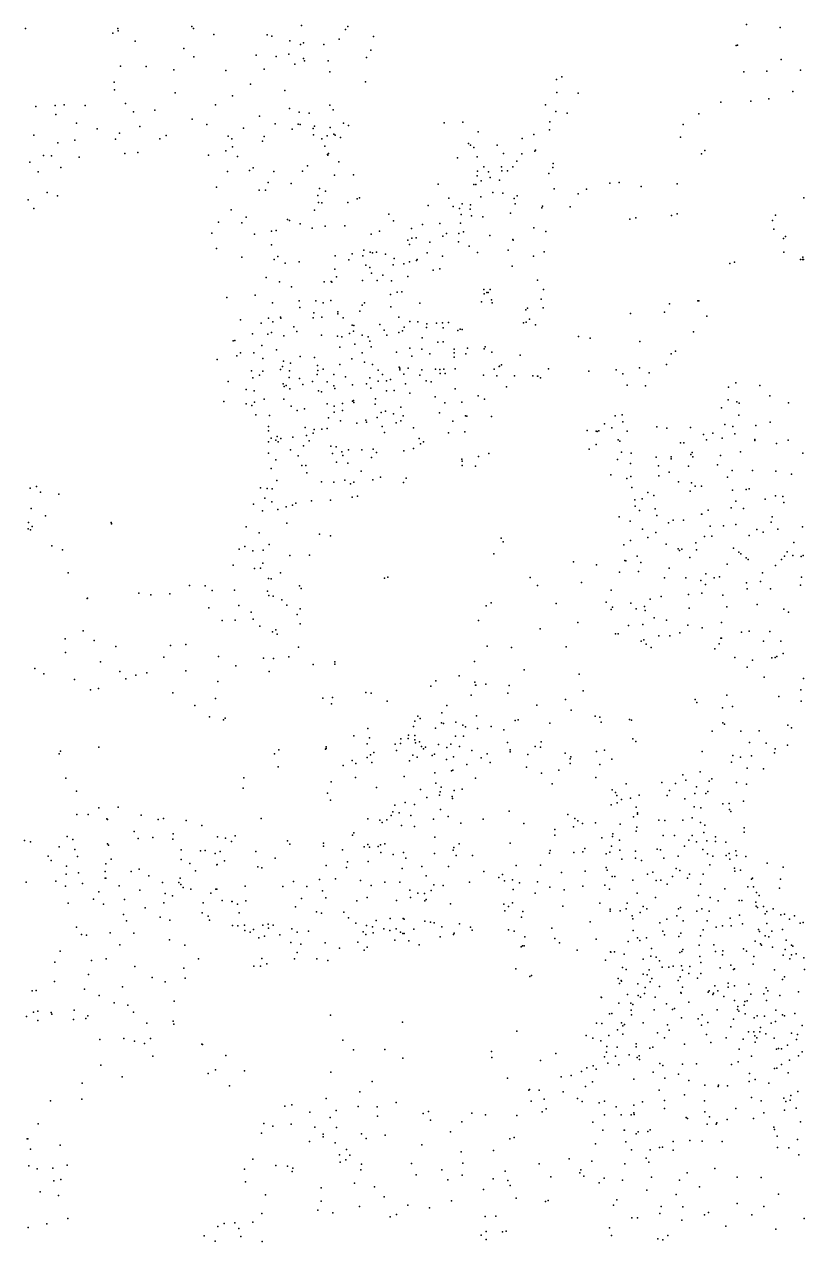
# Model space of a CAD drawing. Header units: millimetres. Extents: x -60275265 to 22802890, y -38578442 to 24337084.
# Drawn here: x -20990378 to -18736378, y -20923304 to -17407304 of the extents above; entities that cross this region are included whole.
import ezdxf

# ---------------------------------------------------------------- set-up
doc = ezdxf.new("R2010")
doc.units = ezdxf.units.MM
doc.header["$MEASUREMENT"] = 0
doc.layers.add('particles', color=7, linetype='Continuous', true_color=0x000000)

msp = doc.modelspace()

# ---------------------------------------------------------------- linework, layer by layer
at = {"layer": 'particles', "color": 93, "true_color": 0x67d435}
for p in [(-20987378, -17419304), (-20734378, -17432304), (-20720378, -17419304), (-20719378, -17426304), (-20506378, -17413304), (-20501378, -17419304), (-20443378, -17436304), (-20289378, -17437304), (-20189378, -17410304), (-20062378, -17422304), (-20056378, -17413304), (-18904378, -17407304), (-18807378, -17416304), (-20670378, -17456304), (-20275378, -17441304), (-20223378, -17455304), (-20192378, -17465304), (-20184378, -17460304), (-20125378, -17465304), (-20081378, -17450304), (-19981378, -17442304), (-18934378, -17468304), (-18930378, -17467304), (-20529378, -17477304), (-20500378, -17501304), (-20320378, -17496304), (-20263378, -17500304), (-20226378, -17493304), (-20184378, -17506304), (-20002378, -17503304), (-19989378, -17482304), (-18804378, -17509304), (-20712378, -17528304), (-20638378, -17529304), (-20558378, -17538304), (-20408378, -17540304), (-20297378, -17536304), (-20209378, -17522304), (-20181378, -17512304), (-20112378, -17512304), (-20108378, -17544304), (-18912378, -17544304), (-18845378, -17542304), (-18748378, -17539304), (-20731378, -17574304), (-20005378, -17573304), (-19453378, -17566304), (-19437378, -17559304), (-20730378, -17596304), (-20554378, -17605304), (-20389378, -17613304), (-20337378, -17580304), (-20238378, -17598304), (-19452378, -17604304), (-19390378, -17606304), (-18770378, -17601304), (-20957378, -17644304), (-20901378, -17641304), (-20875378, -17639304), (-20814378, -17641304), (-20698378, -17636304), (-20438378, -17639304), (-20224378, -17650304), (-20108378, -17640304), (-19485378, -17639304), (-18978378, -17632304), (-18891378, -17629304), (-18839378, -17622304), (-20899378, -17667304), (-20675378, -17660304), (-20613378, -17655304), (-20505378, -17681304), (-20311378, -17672304), (-20196378, -17661304), (-20167378, -17664304), (-20098378, -17654304), (-19455378, -17659304), (-19422378, -17664304), (-19042378, -17665304), (-20839378, -17692304), (-20780378, -17709304), (-20656378, -17702304), (-20656378, -17702304), (-20463378, -17696304), (-20357378, -17707304), (-20265378, -17694304), (-20216378, -17710304), (-20216378, -17710304), (-20199378, -17695304), (-20193378, -17696304), (-20156378, -17708304), (-20152378, -17701304), (-20107378, -17705304), (-20068378, -17692304), (-20054378, -17699304), (-19777378, -17691304), (-19723378, -17690304), (-19679378, -17717304), (-19473378, -17712304), (-19472378, -17689304), (-19087378, -17696304), (-20963378, -17727304), (-20893378, -17749304), (-20844378, -17742304), (-20727378, -17739304), (-20715378, -17721304), (-20599378, -17738304), (-20580378, -17728304), (-20401378, -17730304), (-20391378, -17738304), (-20302378, -17744304), (-20297378, -17731304), (-20155378, -17726304), (-20131378, -17738304), (-20115378, -17729304), (-20096378, -17724304), (-20092378, -17727304), (-20077378, -17734304), (-19707378, -17751304), (-19552378, -17737304), (-19518378, -17725304), (-19095378, -17733304), (-20935378, -17786304), (-20912378, -17787304), (-20700378, -17780304), (-20662378, -17777304), (-20458378, -17785304), (-20408378, -17772304), (-20389378, -17761304), (-20374378, -17789304), (-20122378, -17759304), (-20114378, -17783304), (-20113378, -17785304), (-20111378, -17780304), (-19701378, -17756304), (-19692378, -17763304), (-19682378, -17790304), (-19624378, -17756304), (-19606378, -17780304), (-19553378, -17781304), (-19515378, -17773304), (-19513378, -17770304), (-19034378, -17781304), (-19024378, -17771304), (-20974378, -17805304), (-20885378, -17820304), (-20832378, -17791304), (-20329378, -17821304), (-20172378, -17816304), (-20082378, -17804304), (-19739378, -17793304), (-19663378, -17819304), (-19612378, -17819304), (-19579378, -17819304), (-19567378, -17802304), (-19463378, -17820304), (-19462378, -17809304), (-20950378, -17833304), (-20403378, -17832304), (-20340378, -17829304), (-20269378, -17832304), (-20187378, -17831304), (-20094378, -17843304), (-20039378, -17842304), (-19682378, -17845304), (-19681378, -17831304), (-19670378, -17859304), (-19649378, -17833304), (-19644378, -17849304), (-19617378, -17857304), (-19611378, -17830304), (-19594378, -17830304), (-19475378, -17838304), (-20924378, -17893304), (-20435378, -17877304), (-20312378, -17886304), (-20293378, -17886304), (-20286378, -17864304), (-20219378, -17867304), (-20137378, -17881304), (-20120378, -17889304), (-19795378, -17869304), (-19692378, -17870304), (-19686378, -17870304), (-19637378, -17893304), (-19608378, -17895304), (-19460378, -17882304), (-19366378, -17883304), (-19299378, -17866304), (-19272378, -17864304), (-19208378, -17875304), (-19104378, -17868304), (-20979378, -17914304), (-20894378, -17902304), (-20142378, -17901304), (-20140378, -17922304), (-20131378, -17923304), (-20056378, -17922304), (-20029378, -17911304), (-20022378, -17908304), (-19824378, -17930304), (-19764378, -17909304), (-19725378, -17925304), (-19701378, -17928304), (-19671378, -17905304), (-19575378, -17910304), (-19572378, -17925304), (-19566378, -17902304), (-19390378, -17897304), (-18738378, -17908304), (-20963378, -17939304), (-20393378, -17943304), (-20349378, -17964304), (-20152378, -17944304), (-19937378, -17955304), (-19751378, -17933304), (-19733378, -17939304), (-19728378, -17956304), (-19702378, -17941304), (-19698378, -17960304), (-19666378, -17963304), (-19586378, -17952304), (-19495378, -17937304), (-19493378, -17932304), (-19413378, -17934304), (-19224378, -17966304), (-19121378, -17959304), (-19104378, -17954304), (-18820378, -17958304), (-20429378, -17978304), (-20362378, -17980304), (-20230378, -17971304), (-20224378, -17974304), (-20193378, -17983304), (-20159378, -17996304), (-20121378, -17990304), (-20064378, -17989304), (-19924378, -17975304), (-19872378, -17997304), (-19840378, -17985304), (-19790378, -17982304), (-19730378, -17981304), (-19518378, -17995304), (-19241378, -17970304), (-18829378, -17974304), (-18825378, -17999304), (-20448378, -18010304), (-20325378, -18013304), (-20276378, -18004304), (-20263378, -18002304), (-19988378, -18013304), (-19964378, -18004304), (-19882378, -18030304), (-19871378, -18025304), (-19858378, -18024304), (-19819378, -18036304), (-19781378, -18019304), (-19771378, -18011304), (-19736378, -18035304), (-19735378, -18011304), (-19721378, -18006304), (-19645378, -18017304), (-19579378, -18028304), (-19578378, -18030304), (-19484378, -18005304), (-18797378, -18026304), (-18791378, -18020304), (-20435378, -18054304), (-20276378, -18044304), (-20043378, -18070304), (-20009378, -18059304), (-19991378, -18065304), (-19984378, -18067304), (-19973378, -18065304), (-19947378, -18071304), (-19877378, -18043304), (-19826378, -18067304), (-19705378, -18048304), (-19681378, -18066304), (-19592378, -18059304), (-19488378, -18064304), (-18796378, -18065304), (-20362378, -18079304), (-20268378, -18086304), (-20258378, -18078304), (-20237378, -18097304), (-20196378, -18093304), (-20092378, -18076304), (-20053378, -18087304), (-20012378, -18076304), (-20004378, -18103304), (-19925378, -18102304), (-19922378, -18083304), (-19894378, -18099304), (-19877378, -18093304), (-19857378, -18089304), (-19855378, -18086304), (-19782378, -18077304), (-19581378, -18105304), (-19519378, -18077304), (-18952378, -18098304), (-18939378, -18094304), (-18748378, -18086304), (-18742378, -18086304), (-18741378, -18079304), (-18739378, -18086304), (-20291378, -18138304), (-20093378, -18114304), (-20088378, -18136304), (-19992378, -18109304), (-19987378, -18126304), (-19954378, -18131304), (-19882378, -18135304), (-19809378, -18117304), (-19790378, -18113304), (-20253378, -18151304), (-20218378, -18165304), (-20124378, -18151304), (-20104378, -18150304), (-20102378, -18152304), (-20013378, -18147304), (-19971378, -18147304), (-19929378, -18148304), (-19663378, -18173304), (-19644378, -18173304), (-19508378, -18146304), (-19490378, -18173304), (-20405378, -18196304), (-20323378, -18189304), (-20273378, -18211304), (-20196378, -18206304), (-20148378, -18206304), (-20127378, -18211304), (-20105378, -18205304), (-20007378, -18211304), (-19932378, -18187304), (-19913378, -18181304), (-19900378, -18180304), (-19848378, -18212304), (-19669378, -18208304), (-19662378, -18185304), (-19654378, -18182304), (-19650378, -18182304), (-19641378, -18203304), (-19639378, -18211304), (-19497378, -18201304), (-19045378, -18206304), (-19042378, -18206304), (-20194378, -18225304), (-20154378, -18240304), (-20084378, -18237304), (-20084378, -18243304), (-20021378, -18235304), (-20014378, -18218304), (-19931378, -18223304), (-19541378, -18232304), (-19537378, -18227304), (-19491378, -18226304), (-19239378, -18242304), (-19141378, -18238304), (-19126378, -18214304), (-20366378, -18260304), (-20306378, -18270304), (-20285378, -18256304), (-20272378, -18266304), (-20250378, -18253304), (-20249378, -18256304), (-20212378, -18281304), (-20156378, -18255304), (-20131378, -18253304), (-20069378, -18255304), (-20043378, -18276304), (-20038378, -18277304), (-19963378, -18274304), (-19908378, -18253304), (-19893378, -18282304), (-19876378, -18265304), (-19853378, -18266304), (-19827378, -18272304), (-19799378, -18270304), (-19782378, -18269304), (-19765378, -18268304), (-19548378, -18269304), (-19540378, -18267304), (-19531378, -18259304), (-19513378, -18275304), (-19019378, -18250304), (-20331378, -18301304), (-20287378, -18302304), (-20276378, -18297304), (-20240378, -18307304), (-20203378, -18294304), (-20132378, -18305304), (-20085378, -18308304), (-20073378, -18310304), (-20051378, -18300304), (-20039378, -18293304), (-20014378, -18305304), (-19997378, -18310304), (-19951378, -18290304), (-19943378, -18305304), (-19908378, -18297304), (-19898378, -18292304), (-19841378, -18312304), (-19828378, -18283304), (-19780378, -18284304), (-19738378, -18291304), (-19731378, -18287304), (-19725378, -18288304), (-19389378, -18309304), (-19356378, -18313304), (-19057378, -18295304), (-20387378, -18321304), (-20382378, -18320304), (-20304378, -18335304), (-20262378, -18347304), (-20079378, -18339304), (-20035378, -18331304), (-19992378, -18322304), (-19988378, -18338304), (-19876378, -18342304), (-19842378, -18345304), (-19796378, -18325304), (-19780378, -18324304), (-19748378, -18345304), (-19710378, -18342304), (-19662378, -18344304), (-19659378, -18338304), (-19212378, -18323304), (-19109378, -18351304), (-20433378, -18375304), (-20376378, -18364304), (-20366378, -18356304), (-20327378, -18356304), (-20301378, -18372304), (-20241378, -18380304), (-20221378, -18386304), (-20193378, -18366304), (-20152378, -18369304), (-20044378, -18373304), (-20014378, -18356304), (-20007378, -18383304), (-19915378, -18354304), (-19871378, -18365304), (-19819378, -18359304), (-19748378, -18356304), (-19748378, -18368304), (-19715378, -18359304), (-19640378, -18354304), (-19558378, -18363304), (-19122378, -18359304), (-20334378, -18408304), (-20311378, -18420304), (-20301378, -18409304), (-20250378, -18404304), (-20244378, -18395304), (-20224378, -18408304), (-20144378, -18418304), (-20143378, -18392304), (-20142378, -18407304), (-20127378, -18403304), (-20096378, -18418304), (-20079378, -18389304), (-19984378, -18389304), (-19968378, -18406304), (-19955378, -18418304), (-19907378, -18397304), (-19905378, -18400304), (-19905378, -18405304), (-19894378, -18417304), (-19881378, -18400304), (-19848378, -18420304), (-19842378, -18405304), (-19802378, -18403304), (-19790378, -18404304), (-19789378, -18415304), (-19778378, -18403304), (-19774378, -18415304), (-19746378, -18402304), (-19664378, -18420304), (-19633378, -18403304), (-19625378, -18422304), (-19618378, -18395304), (-19617378, -18394304), (-19612378, -18390304), (-19574378, -18422304), (-19521378, -18422304), (-19508378, -18423304), (-19507378, -18423304), (-19476378, -18402304), (-19359378, -18409304), (-19280378, -18405304), (-19261378, -18416304), (-19213378, -18399304), (-19185378, -18414304), (-19135378, -18389304), (-20401378, -18439304), (-20330378, -18428304), (-20242378, -18445304), (-20239378, -18453304), (-20234378, -18450304), (-20225378, -18427304), (-20195378, -18430304), (-20186378, -18447304), (-20158378, -18439304), (-20115378, -18440304), (-20096378, -18451304), (-20062378, -18425304), (-20042378, -18448304), (-20002378, -18445304), (-19992378, -18428304), (-19989378, -18458304), (-19968378, -18438304), (-19944378, -18437304), (-19932378, -18433304), (-19889378, -18445304), (-19829378, -18437304), (-19815378, -18440304), (-19597378, -18454304), (-19499378, -18428304), (-19249378, -18449304), (-19196378, -18451304), (-18956378, -18455304), (-18935378, -18442304), (-18865378, -18450304), (-20349378, -18462304), (-20326378, -18466304), (-20297378, -18490304), (-20240378, -18490304), (-20223378, -18460304), (-20140378, -18466304), (-20132378, -18468304), (-20093378, -18459304), (-20039378, -18493304), (-19976378, -18489304), (-19944378, -18466304), (-19922378, -18465304), (-19876378, -18472304), (-19803378, -18483304), (-19746378, -18460304), (-19679378, -18480304), (-19661378, -18490304), (-18957378, -18492304), (-18837378, -18480304), (-20414378, -18496304), (-20349378, -18503304), (-20333378, -18508304), (-20325378, -18498304), (-20219378, -18510304), (-20202378, -18522304), (-20181378, -18518304), (-20115378, -18503304), (-20095378, -18510304), (-20095378, -18527304), (-20071378, -18502304), (-20071378, -18522304), (-20042378, -18495304), (-20038378, -18499304), (-19977378, -18504304), (-19959378, -18528304), (-19947378, -18524304), (-19902378, -18513304), (-19791378, -18529304), (-19775378, -18500304), (-19726378, -18498304), (-18976378, -18515304), (-18932378, -18497304), (-18925378, -18501304), (-18783378, -18500304), (-20321378, -18535304), (-20282378, -18537304), (-20111378, -18544304), (-20077378, -18552304), (-20030378, -18559304), (-20004378, -18550304), (-20002378, -18556304), (-19971378, -18543304), (-19924378, -18532304), (-19916378, -18558304), (-19902378, -18552304), (-19896378, -18538304), (-19752378, -18553304), (-19716378, -18538304), (-19712378, -18539304), (-19641378, -18540304), (-19314378, -18561304), (-19283378, -18538304), (-19263378, -18535304), (-19261378, -18555304), (-18967378, -18563304), (-18926378, -18536304), (-18836378, -18556304), (-20285378, -18569304), (-20285378, -18581304), (-20260378, -18597304), (-20214378, -18599304), (-20179378, -18571304), (-20175378, -18595304), (-20156378, -18588304), (-20153378, -18577304), (-20131378, -18576304), (-20115378, -18574304), (-19956378, -18569304), (-19950378, -18586304), (-19866378, -18572304), (-19765378, -18587304), (-19718378, -18584304), (-19364378, -18580304), (-19338378, -18582304), (-19335378, -18583304), (-19331378, -18581304), (-19293378, -18572304), (-19249378, -18582304), (-19163378, -18570304), (-19134378, -18573304), (-19066378, -18571304), (-19028378, -18592304), (-19001378, -18588304), (-18943378, -18569304), (-18938378, -18590304), (-18877378, -18566304), (-20285378, -18613304), (-20277378, -18602304), (-20264378, -18608304), (-20257378, -18613304), (-20249378, -18603304), (-20184378, -18624304), (-20167378, -18610304), (-20105378, -18625304), (-20089378, -18627304), (-19982378, -18634304), (-19866378, -18632304), (-19850378, -18603304), (-19846378, -18619304), (-19837378, -18613304), (-19358378, -18634304), (-19338378, -18621304), (-19275378, -18607304), (-19270378, -18611304), (-19095378, -18616304), (-19085378, -18616304), (-19020378, -18607304), (-18974378, -18602304), (-18880378, -18606304), (-18880378, -18609304), (-18817378, -18618304), (-18784378, -18608304), (-20285378, -18646304), (-20264378, -18665304), (-20221378, -18636304), (-20199378, -18653304), (-20100378, -18647304), (-20073378, -18642304), (-20070378, -18652304), (-20054378, -18636304), (-20015378, -18636304), (-19987378, -18658304), (-19973378, -18644304), (-19894378, -18639304), (-19726378, -18663304), (-19725378, -18669304), (-19678378, -18655304), (-19648378, -18647304), (-19277378, -18664304), (-19265378, -18643304), (-19237378, -18646304), (-19165378, -18657304), (-19122378, -18656304), (-19122378, -18662304), (-19065378, -18649304), (-19061378, -18644304), (-19059378, -18656304), (-18979378, -18652304), (-18921378, -18642304), (-18741378, -18646304), (-20277378, -18690304), (-20188378, -18681304), (-20177378, -18681304), (-20174378, -18702304), (-20088378, -18672304), (-20056378, -18674304), (-20017378, -18698304), (-19725378, -18681304), (-19687378, -18683304), (-19239378, -18675304), (-19158378, -18682304), (-19127378, -18700304), (-19072378, -18683304), (-18988378, -18679304), (-18945378, -18696304), (-18887378, -18696304), (-18819378, -18698304), (-20261378, -18725304), (-20132378, -18728304), (-20096378, -18729304), (-20064378, -18724304), (-20048378, -18734304), (-20038378, -18729304), (-19983378, -18723304), (-19961378, -18715304), (-19895378, -18730304), (-19887378, -18718304), (-19296378, -18708304), (-19250378, -18719304), (-19238378, -18713304), (-19157378, -18711304), (-19100378, -18728304), (-19063378, -18731304), (-18959378, -18715304), (-18774378, -18706304), (-20973378, -18747304), (-20955378, -18742304), (-20943378, -18758304), (-20890378, -18764304), (-20308378, -18746304), (-20289378, -18748304), (-20274378, -18749304), (-20043378, -18773304), (-20028378, -18770304), (-19235378, -18745304), (-19189378, -18759304), (-19172378, -18768304), (-19067378, -18755304), (-19052378, -18741304), (-19034378, -18741304), (-18944378, -18752304), (-18905378, -18751304), (-18896378, -18749304), (-18820378, -18769304), (-18799378, -18771304), (-20970378, -18805304), (-20328378, -18793304), (-20295378, -18776304), (-20275378, -18786304), (-20258378, -18808304), (-20234378, -18801304), (-20215378, -18796304), (-20206378, -18790304), (-20161378, -18783304), (-20106378, -18781304), (-19227378, -18780304), (-19226378, -18799304), (-19205378, -18777304), (-19168378, -18806304), (-19015378, -18810304), (-18948378, -18803304), (-18935378, -18784304), (-18913378, -18805304), (-18850378, -18778304), (-18796378, -18788304), (-20929378, -18827304), (-20302378, -18812304), (-19272378, -18829304), (-19240378, -18842304), (-19213378, -18811304), (-19163378, -18826304), (-19116378, -18839304), (-19086378, -18839304), (-19034378, -18822304), (-19033378, -18822304), (-18833378, -18845304), (-18830378, -18829304), (-20979378, -18864304), (-20978378, -18846304), (-20972378, -18867304), (-20967378, -18857304), (-20739378, -18846304), (-20738378, -18849304), (-20738378, -18850304), (-20349378, -18858304), (-20312378, -18876304), (-20232378, -18848304), (-20137378, -18880304), (-19204378, -18865304), (-19166378, -18875304), (-19129378, -18847304), (-19009378, -18856304), (-18970378, -18855304), (-18935378, -18852304), (-18874378, -18866304), (-18856378, -18874304), (-18813378, -18865304), (-18742378, -18858304), (-20911378, -18913304), (-20353378, -18915304), (-20283378, -18909304), (-20106378, -18884304), (-19613378, -18891304), (-19607378, -18902304), (-19258378, -18910304), (-19239378, -18898304), (-19189378, -18889304), (-19136378, -18908304), (-19050378, -18905304), (-19025378, -18886304), (-19004378, -18885304), (-18896378, -18883304), (-18767378, -18904304), (-20880378, -18925304), (-20369378, -18923304), (-20330378, -18928304), (-20300378, -18926304), (-20223378, -18941304), (-20166378, -18940304), (-19634378, -18936304), (-19220378, -18943304), (-19101378, -18922304), (-19098378, -18927304), (-19091378, -18923304), (-19091378, -18923304), (-19068378, -18947304), (-19048378, -18925304), (-18942378, -18920304), (-18926378, -18932304), (-18920378, -18936304), (-18905378, -18948304), (-18794378, -18943304), (-18787378, -18931304), (-18770378, -18941304), (-18746378, -18944304), (-18740378, -18941304), (-20387378, -18969304), (-20325378, -18979304), (-20308378, -18978304), (-20301378, -18963304), (-19404378, -18959304), (-19337378, -18968304), (-19255378, -18956304), (-19253378, -18957304), (-19209378, -18961304), (-19127378, -18978304), (-18960378, -18966304), (-18899378, -18953304), (-18820378, -18970304), (-18803378, -18953304), (-20863378, -18991304), (-20285378, -19008304), (-20277378, -19009304), (-20250378, -18991304), (-19950378, -19007304), (-19940378, -19004304), (-19940378, -19004304), (-19529378, -19005304), (-19381378, -19019304), (-19271378, -18989304), (-19216378, -18987304), (-19141378, -19006304), (-19079378, -19006304), (-19036378, -19013304), (-19021378, -18994304), (-18997378, -19006304), (-18982378, -19003304), (-18904378, -19020304), (-18864378, -19016304), (-18858378, -18991304), (-18745378, -19004304), (-20659378, -19050304), (-20625378, -19055304), (-20570378, -19052304), (-20513378, -19028304), (-20468378, -19029304), (-20447378, -19042304), (-20383378, -19041304), (-20288378, -19044304), (-20195378, -19029304), (-20190378, -19036304), (-19508378, -19028304), (-19295378, -19041304), (-19072378, -19054304), (-19033378, -19050304), (-19022378, -19025304), (-18972378, -19056304), (-18902378, -19037304), (-18835378, -19037304), (-18748378, -19027304), (-20809378, -19065304), (-20808378, -19064304), (-20370378, -19086304), (-20284378, -19057304), (-20271378, -19059304), (-20246378, -19069304), (-20232378, -19085304), (-19656378, -19087304), (-19642378, -19078304), (-19454378, -19080304), (-19309378, -19076304), (-19291378, -19090304), (-19238378, -19079304), (-19199378, -19088304), (-19182378, -19067304), (-19150378, -19060304), (-18961378, -19089304), (-18873378, -19083304), (-20457378, -19092304), (-20335378, -19105304), (-20329378, -19125304), (-20202378, -19112304), (-20193378, -19095304), (-19295378, -19097304), (-19223378, -19095304), (-19197378, -19100304), (-19171378, -19121304), (-19070378, -19093304), (-18796378, -19096304), (-18783378, -19105304), (-20820378, -19159304), (-20419378, -19129304), (-20381378, -19128304), (-20310378, -19145304), (-20264378, -19156304), (-20193378, -19139304), (-19678378, -19129304), (-19500378, -19153304), (-19391378, -19135304), (-19245378, -19143304), (-19203378, -19140304), (-19135378, -19128304), (-19073378, -19142304), (-19032378, -19150304), (-18976378, -19135304), (-18896378, -19160304), (-18837378, -19161304), (-20872378, -19182304), (-20788378, -19187304), (-20273378, -19162304), (-20260378, -19168304), (-19282378, -19167304), (-19275378, -19167304), (-19208378, -19189304), (-19201378, -19185304), (-19194378, -19197304), (-19157378, -19173304), (-19125378, -19173304), (-19097378, -19165304), (-18983378, -19196304), (-18978378, -19180304), (-18976378, -19180304), (-18918378, -19163304), (-18855378, -19189304), (-18805378, -19189304), (-20871378, -19221304), (-20726378, -19204304), (-20568378, -19201304), (-20524378, -19198304), (-20198378, -19206304), (-19653378, -19203304), (-19583378, -19207304), (-19425378, -19205304), (-19179378, -19207304), (-18995378, -19211304), (-18798378, -19224304), (-20770378, -19248304), (-20587378, -19235304), (-20429378, -19233304), (-20379378, -19260304), (-20299378, -19238304), (-20270378, -19239304), (-20226378, -19234304), (-20156378, -19256304), (-20093378, -19248304), (-20093378, -19255304), (-19690378, -19247304), (-18938378, -19236304), (-18902378, -19264304), (-18887378, -19243304), (-18831378, -19237304), (-18821378, -19236304), (-18816378, -19233304), (-20960378, -19268304), (-20934378, -19283304), (-20845378, -19299304), (-20714378, -19276304), (-20697378, -19297304), (-20668378, -19287304), (-20636378, -19280304), (-20524378, -19274304), (-20283378, -19276304), (-19734378, -19289304), (-19546378, -19271304), (-19387378, -19284304), (-18853378, -19293304), (-18739378, -19296304), (-20799378, -19329304), (-20776378, -19325304), (-20431378, -19305304), (-20004378, -19337304), (-19816378, -19319304), (-19801378, -19303304), (-19689378, -19307304), (-19687378, -19316304), (-19686378, -19316304), (-19657378, -19313304), (-19590378, -19317304), (-19376378, -19332304), (-18747378, -19329304), (-20561378, -19338304), (-20438378, -19354304), (-20128378, -19353304), (-20103378, -19370304), (-20100378, -19351304), (-19988378, -19339304), (-19942378, -19362304), (-19699378, -19345304), (-19593378, -19339304), (-19427378, -19357304), (-19052378, -19357304), (-19047378, -19366304), (-18961378, -19345304), (-18811378, -19348304), (-18746378, -19362304), (-20498378, -19374304), (-20455378, -19407304), (-19853378, -19405304), (-19784378, -19396304), (-19770378, -19374304), (-19684378, -19404304), (-19510378, -19373304), (-19410378, -19388304), (-19341378, -19405304), (-19328378, -19408304), (-18973378, -19381304), (-18944378, -19377304), (-20415378, -19416304), (-20410378, -19411304), (-19998378, -19441304), (-19866378, -19435304), (-19862378, -19420304), (-19847378, -19412304), (-19802378, -19440304), (-19785378, -19424304), (-19779378, -19426304), (-19744378, -19423304), (-19723378, -19431304), (-19716378, -19436304), (-19681378, -19441304), (-19642378, -19435304), (-19572378, -19418304), (-19564378, -19416304), (-19472378, -19425304), (-19324378, -19423304), (-19242378, -19415304), (-19236378, -19417304), (-18972378, -19424304), (-18968378, -19428304), (-18785378, -19431304), (-18774378, -19439304), (-20038378, -19462304), (-19993378, -19468304), (-19902378, -19471304), (-19881378, -19470304), (-19880378, -19460304), (-19862378, -19461304), (-19862378, -19474304), (-19745378, -19463304), (-19721378, -19463304), (-19605378, -19445304), (-19232378, -19471304), (-19224378, -19478304), (-19003378, -19449304), (-18920378, -19449304), (-18867378, -19448304), (-20886378, -19506304), (-20775378, -19495304), (-20255378, -19502304), (-20120378, -19501304), (-20118378, -19494304), (-20118378, -19499304), (-20000378, -19485304), (-19980378, -19510304), (-19919378, -19486304), (-19915378, -19504304), (-19903378, -19484304), (-19860378, -19482304), (-19849378, -19479304), (-19843378, -19493304), (-19837378, -19500304), (-19831378, -19495304), (-19794378, -19487304), (-19770378, -19496304), (-19758378, -19486304), (-19733378, -19493304), (-19697378, -19504304), (-19594378, -19481304), (-19587378, -19502304), (-19587378, -19508304), (-19514378, -19493304), (-19499378, -19495304), (-19497378, -19479304), (-19428378, -19512304), (-19337378, -19507304), (-19314378, -19503304), (-19032378, -19507304), (-18895378, -19481304), (-18847378, -19483304), (-18823378, -19511304), (-18821378, -19500304), (-18786378, -19489304), (-20889378, -19514304), (-20267378, -19514304), (-20069378, -19548304), (-20043378, -19533304), (-20032378, -19542304), (-20000378, -19525304), (-19990378, -19517304), (-19986378, -19539304), (-19877378, -19534304), (-19868378, -19518304), (-19855378, -19524304), (-19812378, -19519304), (-19805378, -19515304), (-19771378, -19530304), (-19750378, -19523304), (-19712378, -19545304), (-19670378, -19526304), (-19653378, -19514304), (-19644378, -19539304), (-19536378, -19516304), (-19413378, -19528304), (-19413378, -19542304), (-19411378, -19523304), (-19328378, -19545304), (-19293378, -19529304), (-18947378, -19538304), (-18943378, -19519304), (-18921378, -19524304), (-18890378, -19520304), (-20356378, -19583304), (-20257378, -19552304), (-20033378, -19582304), (-19893378, -19579304), (-19804378, -19569304), (-19756378, -19563304), (-19752378, -19561304), (-19539378, -19553304), (-19496378, -19570304), (-19446378, -19561304), (-19339378, -19582304), (-19339378, -19582304), (-19088378, -19575304), (-19038378, -19566304), (-18902378, -19555304), (-18855378, -19557304), (-20870378, -19584304), (-20358378, -19613304), (-20104378, -19595304), (-19973378, -19611304), (-19846378, -19617304), (-19801378, -19599304), (-19786378, -19610304), (-19725378, -19616304), (-19687378, -19584304), (-19465378, -19601304), (-19292378, -19618304), (-19252378, -19601304), (-19149378, -19597304), (-19109378, -19600304), (-19079378, -19590304), (-19048378, -19609304), (-19012378, -19593304), (-19004378, -19586304), (-18933378, -19597304), (-18904378, -19602304), (-20839378, -19622304), (-20114378, -19628304), (-20106378, -19648304), (-19827378, -19640304), (-19791378, -19633304), (-19789378, -19624304), (-19754378, -19637304), (-19753378, -19643304), (-19748378, -19620304), (-19282378, -19626304), (-19279378, -19634304), (-19265378, -19646304), (-19239378, -19642304), (-19214378, -19633304), (-19133378, -19634304), (-19126378, -19620304), (-19082378, -19644304), (-19053378, -19629304), (-19021378, -19629304), (-19016378, -19623304), (-18913378, -19651304), (-20838378, -19689304), (-20806378, -19689304), (-20775378, -19670304), (-20719378, -19668304), (-19926378, -19682304), (-19920378, -19662304), (-19907378, -19684304), (-19890378, -19655304), (-19863378, -19660304), (-19863378, -19660304), (-19788378, -19675304), (-19590378, -19680304), (-19420378, -19689304), (-19295378, -19661304), (-19278378, -19656304), (-19223378, -19668304), (-19219378, -19684304), (-19219378, -19688304), (-19055378, -19667304), (-19036378, -19670304), (-18972378, -19658304), (-18954378, -19657304), (-18953378, -19675304), (-18949378, -19681304), (-20752378, -19702304), (-20750378, -19704304), (-20653378, -19691304), (-20603378, -19704304), (-20588378, -19701304), (-20523378, -19707304), (-20477378, -19721304), (-20306378, -19701304), (-19998378, -19702304), (-19963378, -19706304), (-19956378, -19712304), (-19943378, -19705304), (-19930378, -19692304), (-19901378, -19721304), (-19874378, -19692304), (-19863378, -19724304), (-19808378, -19703304), (-19766378, -19695304), (-19729378, -19714304), (-19665378, -19703304), (-19547378, -19715304), (-19400378, -19701304), (-19391378, -19708304), (-19378378, -19715304), (-19340378, -19713304), (-19269378, -19717304), (-19230378, -19696304), (-19157378, -19706304), (-19140378, -19707304), (-19088378, -19706304), (-19061378, -19699304), (-19037378, -19712304), (-19024378, -19720304), (-20866378, -19753304), (-20673378, -19738304), (-20661378, -19759304), (-20619378, -19756304), (-20560378, -19745304), (-20432378, -19754304), (-20409378, -19758304), (-20381378, -19751304), (-20042378, -19749304), (-20038378, -19742304), (-19804378, -19755304), (-19458378, -19733304), (-19458378, -19749304), (-19404378, -19725304), (-19322378, -19757304), (-19291378, -19753304), (-19290378, -19745304), (-19223378, -19737304), (-19221378, -19726304), (-19145378, -19750304), (-19112378, -19750304), (-19061378, -19750304), (-19027378, -19741304), (-18994378, -19754304), (-18911378, -19728304), (-18911378, -19740304), (-20990378, -19764304), (-20972378, -19768304), (-20889378, -19783304), (-20850378, -19761304), (-20844378, -19790304), (-20750378, -19774304), (-20747378, -19778304), (-20561378, -19760304), (-20537378, -19791304), (-20481378, -19794304), (-20468378, -19793304), (-20392378, -19767304), (-20230378, -19765304), (-20223378, -19775304), (-20126378, -19772304), (-20126378, -19781304), (-20071378, -19791304), (-20008378, -19783304), (-19998378, -19776304), (-19993378, -19784304), (-19968378, -19782304), (-19961378, -19777304), (-19949378, -19774304), (-19751378, -19792304), (-19749378, -19785304), (-19734378, -19774304), (-19587378, -19772304), (-19471378, -19793304), (-19371378, -19787304), (-19294378, -19781304), (-19271378, -19763304), (-19270378, -19792304), (-19162378, -19789304), (-19152378, -19791304), (-19083378, -19781304), (-19071378, -19763304), (-19048378, -19768304), (-19030378, -19790304), (-19019378, -19765304), (-18994378, -19767304), (-18964378, -19769304), (-18935378, -19794304), (-20921378, -19810304), (-20913378, -19822304), (-20836378, -19811304), (-20739378, -19818304), (-20537378, -19819304), (-20439378, -19802304), (-20424378, -19796304), (-20412378, -19823304), (-20321378, -19796304), (-20265378, -19815304), (-20057378, -19826304), (-19997378, -19825304), (-19960378, -19799304), (-19925378, -19805304), (-19895378, -19799304), (-19888378, -19815304), (-19805378, -19802304), (-19743378, -19808304), (-19695378, -19808304), (-19473378, -19801304), (-19403378, -19799304), (-19377378, -19797304), (-19309378, -19803304), (-19299378, -19798304), (-19264378, -19818304), (-19225378, -19795304), (-19225378, -19815304), (-19207378, -19822304), (-19143378, -19815304), (-19101378, -19810304), (-19017378, -19803304), (-19001378, -19810304), (-18963378, -19808304), (-18954378, -19802304), (-18952378, -19818304), (-18933378, -19808304), (-18906378, -19811304), (-20869378, -19862304), (-20868378, -19838304), (-20834378, -19858304), (-20757378, -19854304), (-20755378, -19832304), (-20681378, -19854304), (-20658378, -19847304), (-20512378, -19831304), (-20496378, -19852304), (-20434378, -19835304), (-20433378, -19834304), (-20316378, -19840304), (-20304378, -19843304), (-20118378, -19837304), (-20059378, -19842304), (-19899378, -19845304), (-19842378, -19839304), (-19765378, -19839304), (-19663378, -19854304), (-19609378, -19863304), (-19569378, -19837304), (-19499378, -19836304), (-19438378, -19857304), (-19370378, -19853304), (-19309378, -19842304), (-19306378, -19850304), (-19190378, -19862304), (-19175378, -19856304), (-19107378, -19845304), (-19097378, -19851304), (-19069378, -19862304), (-19029378, -19862304), (-19010378, -19835304), (-18939378, -19844304), (-18938378, -19853304), (-18921378, -19850304), (-18844378, -19830304), (-18798378, -19841304), (-20985378, -19885304), (-20899378, -19882304), (-20871378, -19896304), (-20822378, -19889304), (-20757378, -19873304), (-20755378, -19873304), (-20716378, -19895304), (-20630378, -19866304), (-20591378, -19886304), (-20544378, -19886304), (-20540378, -19873304), (-20538378, -19891304), (-20531378, -19900304), (-20352378, -19896304), (-20243378, -19897304), (-20213378, -19883304), (-20174378, -19897304), (-20137378, -19877304), (-20091378, -19875304), (-20019378, -19880304), (-19988378, -19894304), (-19949378, -19885304), (-19905378, -19885304), (-19829378, -19866304), (-19807378, -19892304), (-19780378, -19894304), (-19704378, -19885304), (-19619378, -19871304), (-19603378, -19881304), (-19580378, -19878304), (-19560378, -19887304), (-19508378, -19884304), (-19472378, -19899304), (-19377378, -19896304), (-19313378, -19893304), (-19292378, -19868304), (-19284378, -19868304), (-19232378, -19879304), (-19165378, -19880304), (-19151378, -19879304), (-19133378, -19890304), (-19118378, -19868304), (-19074378, -19873304), (-19037378, -19890304), (-18900378, -19898304), (-18890378, -19876304), (-18887378, -19873304), (-18884378, -19898304), (-18806378, -19876304), (-20790378, -19934304), (-20775378, -19913304), (-20701378, -19935304), (-20656378, -19908304), (-20583378, -19917304), (-20562378, -19924304), (-20509378, -19905304), (-20451378, -19916304), (-20437378, -19905304), (-20434378, -19905304), (-20189378, -19932304), (-20129378, -19910304), (-20119378, -19930304), (-20000378, -19929304), (-19876378, -19908304), (-19875378, -19929304), (-19853378, -19916304), (-19834378, -19917304), (-19829378, -19935304), (-19815378, -19909304), (-19578378, -19906304), (-19514378, -19916304), (-19431378, -19907304), (-19300378, -19905304), (-19220378, -19916304), (-19167378, -19929304), (-19043378, -19923304), (-19009378, -19929304), (-18967378, -19904304), (-18875378, -19915304), (-18867378, -19923304), (-18809378, -19902304), (-20863378, -19945304), (-20761378, -19948304), (-20641378, -19959304), (-20587378, -19944304), (-20473378, -19944304), (-20419378, -19938304), (-20391378, -19941304), (-20390378, -19941304), (-20374378, -19948304), (-20350378, -19939304), (-20207378, -19956304), (-20146378, -19970304), (-20030378, -19939304), (-19915378, -19938304), (-19833378, -19939304), (-19759378, -19947304), (-19605378, -19948304), (-19602378, -19967304), (-19591378, -19955304), (-19580378, -19944304), (-19550378, -19969304), (-19435378, -19954304), (-19328378, -19945304), (-19298378, -19963304), (-19298378, -19968304), (-19269378, -19967304), (-19252378, -19962304), (-19249378, -19945304), (-19202378, -19955304), (-19192378, -19962304), (-19100378, -19962304), (-19095378, -19958304), (-19047378, -19968304), (-19033378, -19962304), (-19012378, -19968304), (-18986378, -19939304), (-18925378, -19938304), (-18917378, -19938304), (-18877378, -19942304), (-18876378, -19954304), (-18872378, -19958304), (-18855378, -19955304), (-18845378, -19969304), (-18827378, -19962304), (-20704378, -19978304), (-20695378, -19996304), (-20598378, -19986304), (-20570378, -19994304), (-20476378, -19973304), (-20459378, -19983304), (-20455378, -19994304), (-20369378, -19973304), (-20132378, -19974304), (-20067378, -19971304), (-20054378, -19988304), (-20032378, -20003304), (-19974378, -19995304), (-19933378, -19990304), (-19896378, -19990304), (-19893378, -19992304), (-19833378, -19997304), (-19817378, -20000304), (-19806378, -20002304), (-19733378, -20005304), (-19554378, -19986304), (-19356378, -19999304), (-19234378, -19982304), (-19232378, -19991304), (-19211378, -19972304), (-19154378, -20002304), (-19134378, -19992304), (-19105378, -19982304), (-19087378, -19996304), (-19018378, -19996304), (-18951378, -19989304), (-18924378, -19980304), (-18916378, -20005304), (-18850378, -19976304), (-18845378, -20004304), (-18805378, -19979304), (-18794378, -19977304), (-18780378, -19992304), (-18765378, -19982304), (-18749378, -20003304), (-18740378, -20001304), (-20839378, -20015304), (-20825378, -20036304), (-20810378, -20038304), (-20742378, -20031304), (-20674378, -20032304), (-20389378, -20010304), (-20373378, -20011304), (-20354378, -20009304), (-20353378, -20024304), (-20338378, -20029304), (-20328378, -20021304), (-20301378, -20009304), (-20286378, -20006304), (-20285378, -20018304), (-20271378, -20009304), (-20252378, -20037304), (-20217378, -20019304), (-20202378, -20029304), (-20169378, -20026304), (-20011378, -20028304), (-20004378, -20036304), (-20002378, -20010304), (-19984378, -20014304), (-19982378, -20031304), (-19952378, -20019304), (-19934378, -20024304), (-19916378, -20019304), (-19903378, -20029304), (-19897378, -20033304), (-19893378, -20033304), (-19865378, -20020304), (-19784378, -20014304), (-19750378, -20036304), (-19748378, -20032304), (-19701378, -20015304), (-19696378, -20023304), (-19591378, -20022304), (-19575378, -20026304), (-19466378, -20018304), (-19231378, -20024304), (-19146378, -20026304), (-19141378, -20037304), (-19094378, -20032304), (-19037378, -20040304), (-19029378, -20022304), (-18992378, -20015304), (-18973378, -20011304), (-18948378, -20011304), (-18869378, -20021304), (-18866378, -20027304), (-18850378, -20040304), (-18831378, -20026304), (-18800378, -20021304), (-20714378, -20066304), (-20571378, -20051304), (-20526378, -20067304), (-20313378, -20045304), (-20296378, -20041304), (-20220378, -20059304), (-20191378, -20064304), (-20121378, -20060304), (-20080378, -20075304), (-20027378, -20058304), (-20000378, -20072304), (-19920378, -20052304), (-19879378, -20054304), (-19850378, -20066304), (-19789378, -20043304), (-19555378, -20071304), (-19551378, -20069304), (-19546378, -20069304), (-19544378, -20043304), (-19458378, -20047304), (-19444378, -20060304), (-19338378, -20049304), (-19246378, -20056304), (-19219378, -20045304), (-19212378, -20053304), (-19193378, -20045304), (-19178378, -20076304), (-19099378, -20042304), (-19041378, -20067304), (-18998378, -20066304), (-18879378, -20055304), (-18864378, -20063304), (-18861378, -20067304), (-18839378, -20043304), (-18829378, -20072304), (-18789378, -20052304), (-18774378, -20067304), (-18770378, -20070304), (-20887378, -20084304), (-20796378, -20111304), (-20754378, -20106304), (-20487378, -20106304), (-20304378, -20105304), (-20210378, -20106304), (-20202378, -20088304), (-20145378, -20106304), (-20113378, -20111304), (-20113378, -20111304), (-20008378, -20081304), (-19393378, -20081304), (-19311378, -20110304), (-19297378, -20086304), (-19296378, -20087304), (-19285378, -20086304), (-19257378, -20093304), (-19202378, -20107304), (-19180378, -20098304), (-19165378, -20101304), (-19097378, -20088304), (-19091378, -20085304), (-19088378, -20079304), (-19039378, -20099304), (-18994378, -20085304), (-18973378, -20095304), (-18972378, -20083304), (-18913378, -20077304), (-18904378, -20084304), (-18883378, -20099304), (-18798378, -20096304), (-18792378, -20079304), (-18779378, -20106304), (-18774378, -20095304), (-18761378, -20092304), (-18738378, -20103304), (-20902378, -20116304), (-20671378, -20128304), (-20529378, -20133304), (-20327378, -20127304), (-20308378, -20127304), (-20290378, -20121304), (-19570378, -20135304), (-19262378, -20131304), (-19252378, -20137304), (-19185378, -20138304), (-19155378, -20112304), (-19148378, -20130304), (-19128378, -20130304), (-19116378, -20127304), (-19092378, -20126304), (-19089378, -20139304), (-19068378, -20128304), (-19036378, -20117304), (-18980378, -20132304), (-18949378, -20124304), (-18942378, -20137304), (-18939378, -20135304), (-18885378, -20122304), (-18823378, -20138304), (-18736378, -20137304), (-20903378, -20172304), (-20805378, -20151304), (-20621378, -20160304), (-20583378, -20173304), (-20525378, -20162304), (-19530378, -20157304), (-19525378, -20154304), (-19275378, -20163304), (-19271378, -20177304), (-19266378, -20169304), (-19265378, -20171304), (-19218378, -20178304), (-19202378, -20150304), (-19191378, -20152304), (-19182378, -20173304), (-19177378, -20163304), (-19101378, -20169304), (-19096378, -20158304), (-19071378, -20148304), (-19046378, -20162304), (-19036378, -20148304), (-18957378, -20176304), (-18897378, -20179304), (-18800378, -20166304), (-18794378, -20158304), (-20967378, -20199304), (-20956378, -20198304), (-20816378, -20194304), (-20774378, -20212304), (-20706378, -20187304), (-19248378, -20209304), (-19217378, -20212304), (-19199378, -20206304), (-19197378, -20189304), (-19155378, -20186304), (-19094378, -20203304), (-19093378, -20205304), (-19089378, -20188304), (-19015378, -20202304), (-19012378, -20199304), (-19001378, -20209304), (-18999378, -20205304), (-18995378, -20184304), (-18987378, -20199304), (-18969378, -20215304), (-18957378, -20188304), (-18939378, -20184304), (-18891378, -20208304), (-18854378, -20207304), (-18847378, -20190304), (-18842378, -20199304), (-18808378, -20212304), (-18754378, -20201304), (-20731378, -20233304), (-20691378, -20240304), (-20557378, -20228304), (-19324378, -20217304), (-19323378, -20218304), (-19273378, -20234304), (-19238378, -20234304), (-19232378, -20238304), (-19210378, -20217304), (-19168378, -20217304), (-19135378, -20236304), (-19112378, -20250304), (-19071378, -20231304), (-18939378, -20226304), (-18929378, -20244304), (-18911378, -20240304), (-18909378, -20229304), (-18902378, -20227304), (-18846378, -20226304), (-20984378, -20273304), (-20964378, -20260304), (-20951378, -20257304), (-20951378, -20284304), (-20913378, -20261304), (-20911378, -20266304), (-20848378, -20281304), (-20846378, -20254304), (-20812378, -20278304), (-20807378, -20271304), (-20675378, -20260304), (-20560378, -20286304), (-20106378, -20269304), (-19300378, -20265304), (-19293378, -20264304), (-19237378, -20254304), (-19236378, -20268304), (-19171378, -20253304), (-19118378, -20252304), (-19092378, -20277304), (-19044378, -20279304), (-19032378, -20268304), (-18989378, -20253304), (-18942378, -20280304), (-18930378, -20252304), (-18926378, -20257304), (-18908378, -20265304), (-18882378, -20277304), (-18873378, -20271304), (-18852378, -20272304), (-18820378, -20287304), (-18819378, -20254304), (-18800378, -20268304), (-18794378, -20271304), (-18764378, -20264304), (-20636378, -20292304), (-20558378, -20295304), (-19898378, -20289304), (-19567378, -20315304), (-19337378, -20292304), (-19322378, -20293304), (-19277378, -20311304), (-19265378, -20291304), (-19261378, -20300304), (-19256378, -20296304), (-19202378, -20291304), (-19161378, -20320304), (-19132378, -20297304), (-19127378, -20312304), (-19034378, -20298304), (-19016378, -20290304), (-18949378, -20303304), (-18898378, -20317304), (-18883378, -20317304), (-18865378, -20317304), (-18864378, -20304304), (-18833378, -20292304), (-18774378, -20321304), (-18743378, -20299304), (-20772378, -20339304), (-20703378, -20336304), (-20672378, -20344304), (-20643378, -20351304), (-20626378, -20336304), (-20477378, -20353304), (-20475378, -20354304), (-20070378, -20341304), (-19367378, -20328304), (-19348378, -20335304), (-19325378, -20343304), (-19302378, -20328304), (-19261378, -20324304), (-19223378, -20352304), (-19141378, -20334304), (-19083378, -20353304), (-19020378, -20325304), (-19007378, -20348304), (-18963378, -20334304), (-18914378, -20338304), (-18880378, -20329304), (-18879378, -20347304), (-18874378, -20334304), (-18848378, -20323304), (-18824378, -20335304), (-18786378, -20355304), (-18760378, -20339304), (-18757378, -20325304), (-20619378, -20387304), (-20408378, -20385304), (-20039378, -20369304), (-19949378, -20368304), (-19641378, -20374304), (-19640378, -20391304), (-19455378, -20380304), (-19314378, -20389304), (-19308378, -20376304), (-19307378, -20359304), (-19282378, -20387304), (-19278378, -20361304), (-19243378, -20383304), (-19223378, -20360304), (-19220378, -20391304), (-19214378, -20386304), (-19183378, -20364304), (-19175378, -20361304), (-18925378, -20367304), (-18890378, -20387304), (-18817378, -20367304), (-18812378, -20365304), (-18803378, -20366304), (-18754378, -20386304), (-18743378, -20375304), (-20769378, -20413304), (-20438378, -20427304), (-19897378, -20393304), (-19499378, -20400304), (-19365378, -20421304), (-19347378, -20415304), (-19338378, -20425304), (-19305378, -20407304), (-19273378, -20412304), (-19213378, -20397304), (-19154378, -20408304), (-19146378, -20414304), (-19089378, -20410304), (-19048378, -20409304), (-18947378, -20411304), (-18928378, -20404304), (-18823378, -20423304), (-18816378, -20422304), (-18803378, -20411304), (-18780378, -20399304), (-20707378, -20447304), (-20459378, -20437304), (-20354378, -20430304), (-20105378, -20433304), (-19985378, -20460304), (-19594378, -20451304), (-19439378, -20447304), (-19410378, -20443304), (-19381378, -20432304), (-19349378, -20461304), (-19229378, -20454304), (-19174378, -20433304), (-19140378, -20451304), (-19100378, -20439304), (-19071378, -20458304), (-18896378, -20460304), (-18895378, -20437304), (-18879378, -20455304), (-18784378, -20435304), (-20823378, -20465304), (-20397378, -20473304), (-20021378, -20490304), (-19533378, -20485304), (-19531378, -20484304), (-19503378, -20485304), (-19434378, -20490304), (-19369378, -20475304), (-19156378, -20485304), (-19024378, -20471304), (-18986378, -20475304), (-18985378, -20471304), (-18959378, -20473304), (-18839378, -20465304), (-18756378, -20489304), (-20914378, -20516304), (-20824378, -20511304), (-20238378, -20532304), (-20217378, -20528304), (-20118378, -20510304), (-20026378, -20533304), (-19916378, -20521304), (-19526378, -20517304), (-19488378, -20511304), (-19392378, -20510304), (-19379378, -20518304), (-19330378, -20522304), (-19314378, -20517304), (-19229378, -20529304), (-19204378, -20519304), (-19141378, -20515304), (-19083378, -20499304), (-19025378, -20516304), (-18890378, -20507304), (-18862378, -20516304), (-18796378, -20509304), (-18790378, -20518304), (-18778378, -20514304), (-18776378, -20501304), (-18776378, -20501304), (-20165378, -20549304), (-20107378, -20564304), (-20089378, -20544304), (-19971378, -20534304), (-19970378, -20561304), (-19838378, -20553304), (-19823378, -20547304), (-19697378, -20552304), (-19658378, -20557304), (-19567378, -20559304), (-19567378, -20559304), (-19494378, -20548304), (-19483378, -20539304), (-19314378, -20557304), (-19280378, -20534304), (-19266378, -20557304), (-19237378, -20557304), (-19229378, -20551304), (-19228378, -20556304), (-19141378, -20538304), (-19078378, -20564304), (-19074378, -20567304), (-19024378, -20548304), (-19011378, -20562304), (-18935378, -20538304), (-18884378, -20567304), (-18854378, -20551304), (-18794378, -20543304), (-18761378, -20537304), (-20950378, -20583304), (-20298378, -20582304), (-20272378, -20589304), (-20219378, -20584304), (-20151378, -20592304), (-20088378, -20593304), (-19817378, -20572304), (-19726378, -20577304), (-19348378, -20578304), (-19319378, -20601304), (-19257378, -20601304), (-19256378, -20601304), (-19182378, -20600304), (-19018378, -20584304), (-18992378, -20584304), (-18990378, -20580304), (-18960378, -20570304), (-18825378, -20592304), (-18823378, -20599304), (-18748378, -20577304), (-20982378, -20626304), (-20980378, -20626304), (-20305378, -20610304), (-20166378, -20634304), (-20127378, -20613304), (-20127378, -20620304), (-20092378, -20638304), (-20016378, -20612304), (-20003378, -20625304), (-19948378, -20615304), (-19759378, -20606304), (-19588378, -20626304), (-19575378, -20622304), (-19253378, -20635304), (-19223378, -20612304), (-19217378, -20606304), (-19189378, -20605304), (-19116378, -20634304), (-19068378, -20631304), (-19032378, -20633304), (-18974378, -20634304), (-18815378, -20618304), (-18757378, -20628304), (-20972378, -20656304), (-20887378, -20644304), (-20080378, -20672304), (-20059378, -20657304), (-20050378, -20673304), (-19842378, -20643304), (-19728378, -20664304), (-19635378, -20660304), (-19340378, -20640304), (-19236378, -20658304), (-19182378, -20658304), (-19155378, -20651304), (-19147378, -20650304), (-19116378, -20659304), (-18814378, -20651304), (-18782378, -20652304), (-18753378, -20672304), (-20977378, -20704304), (-20866378, -20702304), (-20330378, -20685304), (-20264378, -20703304), (-20230378, -20705304), (-20078378, -20693304), (-20061378, -20687304), (-20016378, -20699304), (-19872378, -20697304), (-19723378, -20696304), (-19503378, -20698304), (-19416378, -20684304), (-19351378, -20691304), (-19255378, -20698304), (-19194378, -20682304), (-19186378, -20693304), (-20953378, -20713304), (-20908378, -20711304), (-20885378, -20743304), (-20354378, -20714304), (-20216378, -20720304), (-20214378, -20711304), (-20214378, -20711304), (-20018378, -20716304), (-19858378, -20730304), (-19784378, -20716304), (-19767378, -20744304), (-19725378, -20731304), (-19636378, -20742304), (-19601378, -20719304), (-19469378, -20736304), (-19385378, -20724304), (-19383378, -20716304), (-19374378, -20734304), (-19315378, -20740304), (-19178378, -20737304), (-19075378, -20724304), (-18995378, -20712304), (-18931378, -20737304), (-18862378, -20738304), (-20944378, -20779304), (-20905378, -20747304), (-20351378, -20750304), (-20133378, -20768304), (-20036378, -20754304), (-19979378, -20765304), (-19664378, -20772304), (-19593378, -20746304), (-19587378, -20761304), (-19330378, -20753304), (-19262378, -20745304), (-19192378, -20774304), (-19098378, -20745304), (-19040378, -20765304), (-20891378, -20790304), (-20293378, -20788304), (-20133378, -20806304), (-19951378, -20794304), (-19756378, -20805304), (-19569378, -20797304), (-19485378, -20807304), (-19477378, -20804304), (-19279378, -20802304), (-19107378, -20787304), (-18931378, -20813304), (-18812378, -20786304), (-20304378, -20842304), (-20142378, -20832304), (-20099378, -20840304), (-20022378, -20821304), (-19915378, -20845304), (-19882378, -20818304), (-19820378, -20825304), (-19628378, -20849304), (-19288378, -20818304), (-19154378, -20842304), (-19150378, -20821304), (-19088378, -20822304), (-19025378, -20846304), (-19014378, -20839304), (-18889378, -20846304), (-18854378, -20821304), (-20979378, -20882304), (-20925378, -20872304), (-20864378, -20856304), (-20431378, -20879304), (-20413378, -20871304), (-20382378, -20869304), (-20330378, -20867304), (-19933378, -20851304), (-19659378, -20850304), (-19300378, -20883304), (-19235378, -20854304), (-19219378, -20854304), (-19091378, -20861304), (-18964378, -20878304), (-18737378, -20856304), (-20471378, -20906304), (-20370378, -20885304), (-20365378, -20908304), (-19670378, -20904304), (-19656378, -20894304), (-19656378, -20917304), (-19609378, -20895304), (-19598378, -20893304), (-19294378, -20905304), (-19160378, -20915304), (-19146378, -20918304), (-19131378, -20905304), (-18819378, -20887304), (-20439378, -20922304), (-20303378, -20923304)]:
    msp.add_point(p, dxfattribs=at)

doc.saveas('drawing.dxf')
